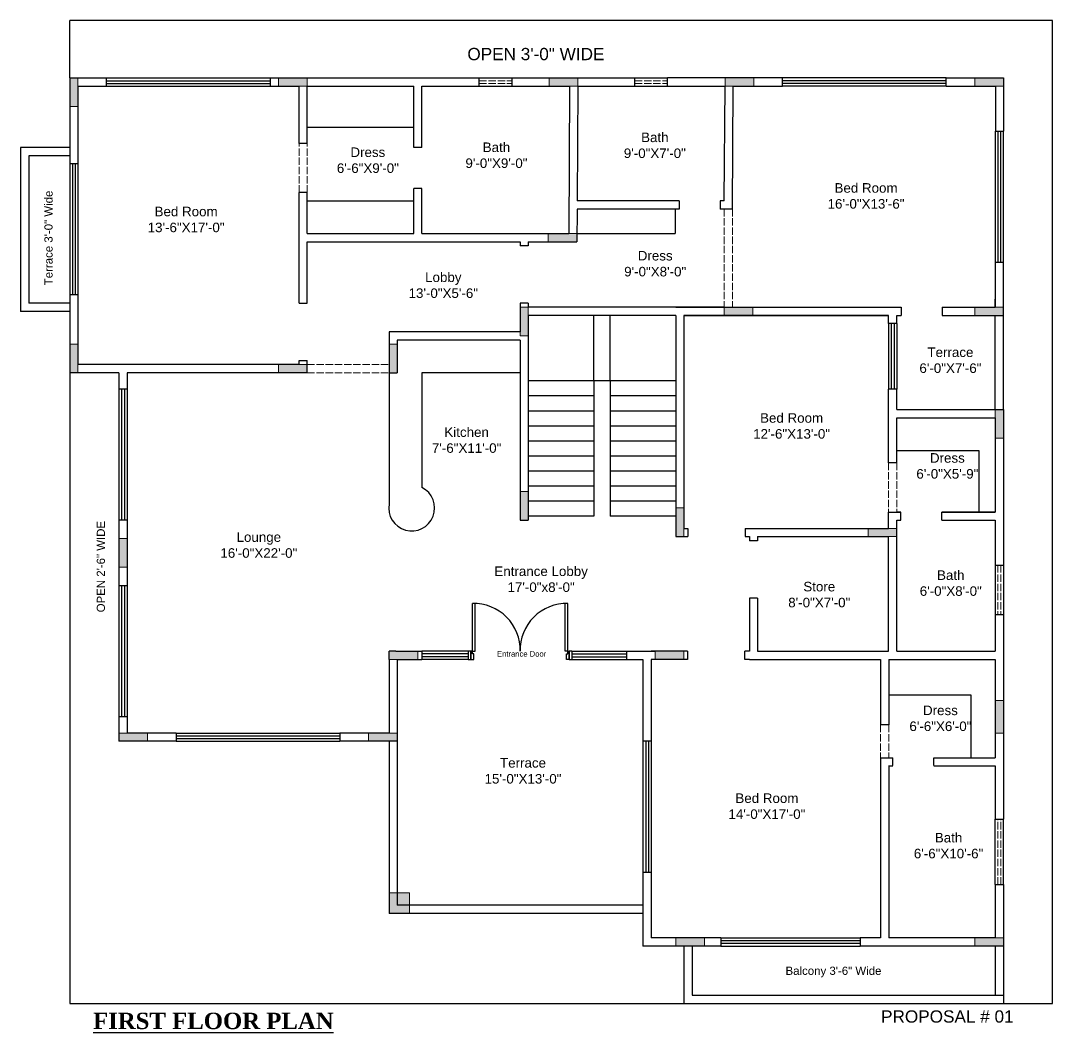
# Model space of a CAD drawing. Header units: inches. Extents: x 127915 to 129493, y -26045 to -25222.
# Drawn here: x 128737 to 129493, y -25983 to -25242 of the extents above; entities that cross this region are included whole.
import ezdxf

# ---------------------------------------------------------------- set-up
doc = ezdxf.new("R2010")
doc.units = ezdxf.units.IN
doc.header["$LTSCALE"] = 0.03
doc.header["$MEASUREMENT"] = 0
doc.linetypes.add('ACAD_ISO02W100', pattern=[15, 12, -3])
doc.layers.add('LSTREEDC', color=3, linetype='Continuous', lineweight=5)
doc.layers.add('PROJ', color=6, linetype='ACAD_ISO02W100', lineweight=13)
for name, color, linetype in [('STEP', 220, 'Continuous'), ('TEXT', 3, 'Continuous'), ('WALL', 254, 'Continuous')]:
    doc.layers.add(name, color=color, linetype=linetype)
doc.styles.get("Standard").update_dxf_attribs({"font": 'arial.ttf'})

msp = doc.modelspace()

# ---------------------------------------------------------------- hatches: boundary and pattern name
at = {"layer": 'LSTREEDC'}
h = msp.add_hatch(color=256, dxfattribs=at)
h.dxf.hatch_style = 1
h.paths.add_polyline_path([(128773.38, -25304.81), (128779.38, -25304.81), (128779.38, -25283.81), (128773.38, -25283.81)])
h = msp.add_hatch(color=256, dxfattribs=at)
h.dxf.hatch_style = 1
h.paths.add_polyline_path([(128926.38, -25283.81), (128926.38, -25289.81), (128947.38, -25289.81), (128947.38, -25283.81)])
h = msp.add_hatch(color=256, dxfattribs=at)
h.dxf.hatch_style = 1
h.paths.add_polyline_path([(129124.6, -25283.81), (129124.6, -25289.81), (129145.6, -25289.81), (129145.6, -25283.81)])
h = msp.add_hatch(color=256, dxfattribs=at)
h.dxf.hatch_style = 1
h.paths.add_polyline_path([(129253.52, -25283.81), (129253.52, -25289.81), (129274.52, -25289.81), (129274.52, -25283.81)])
h = msp.add_hatch(color=256, dxfattribs=at)
h.dxf.hatch_style = 1
h.paths.add_polyline_path([(129436.67, -25283.81), (129436.67, -25289.81), (129457.67, -25289.81), (129457.67, -25283.81)])
h = msp.add_hatch(color=256, dxfattribs=at)
h.dxf.hatch_style = 1
h.paths.add_polyline_path([(129123.95, -25397.81), (129123.95, -25403.81), (129144.95, -25403.81), (129144.95, -25397.81)])
h = msp.add_hatch(color=256, dxfattribs=at)
h.dxf.hatch_style = 1
h.paths.add_polyline_path([(129109.38, -25451.81), (129103.38, -25451.81), (129103.38, -25472.81), (129109.38, -25472.81)])
h = msp.add_hatch(color=256, dxfattribs=at)
h.dxf.hatch_style = 1
h.paths.add_polyline_path([(129273.94, -25457.81), (129273.94, -25451.81), (129252.94, -25451.81), (129252.94, -25457.81)])
h = msp.add_hatch(color=256, dxfattribs=at)
h.dxf.hatch_style = 1
h.paths.add_polyline_path([(129457.53, -25457.81), (129457.53, -25451.81), (129436.53, -25451.81), (129436.53, -25457.81)])
h = msp.add_hatch(color=256, dxfattribs=at)
h.dxf.hatch_style = 1
h.paths.add_polyline_path([(128773.38, -25499.81), (128779.38, -25499.81), (128779.38, -25478.81), (128773.38, -25478.81)])
h = msp.add_hatch(color=256, dxfattribs=at)
h.dxf.hatch_style = 1
h.paths.add_polyline_path([(129013.38, -25478.81), (129007.38, -25478.81), (129007.38, -25499.81), (129013.38, -25499.81)])
h = msp.add_hatch(color=256, dxfattribs=at)
h.dxf.hatch_style = 1
h.paths.add_polyline_path([(128926.38, -25493.81), (128926.38, -25499.81), (128947.38, -25499.81), (128947.38, -25493.81)])
h = msp.add_hatch(color=256, dxfattribs=at)
h.dxf.hatch_style = 1
h.paths.add_polyline_path([(129451.53, -25547.81), (129457.53, -25547.81), (129457.53, -25526.81), (129451.53, -25526.81)])
h = msp.add_hatch(color=256, dxfattribs=at)
h.dxf.hatch_style = 1
h.paths.add_polyline_path([(129109.38, -25586.81), (129103.38, -25586.81), (129103.38, -25607.81), (129109.38, -25607.81)])
h = msp.add_hatch(color=256, dxfattribs=at)
h.dxf.hatch_style = 1
h.paths.add_polyline_path([(129223.38, -25598.81), (129217.38, -25598.81), (129217.38, -25619.81), (129223.38, -25619.81)])
h = msp.add_hatch(color=256, dxfattribs=at)
h.dxf.hatch_style = 1
h.paths.add_polyline_path([(129379.53, -25619.81), (129379.53, -25613.81), (129358.53, -25613.81), (129358.53, -25619.81)])
h = msp.add_hatch(color=256, dxfattribs=at)
h.dxf.hatch_style = 1
h.paths.add_polyline_path([(128815.38, -25621.31), (128809.38, -25621.31), (128809.38, -25642.31), (128815.38, -25642.31)])
h = msp.add_hatch(color=256, dxfattribs=at)
h.dxf.hatch_style = 1
h.paths.add_polyline_path([(129028.38, -25709.81), (129028.38, -25703.81), (129007.38, -25703.81), (129007.38, -25709.81)])
h = msp.add_hatch(color=256, dxfattribs=at)
h.dxf.hatch_style = 1
h.paths.add_polyline_path([(129202.38, -25703.81), (129202.38, -25709.81), (129223.38, -25709.81), (129223.38, -25703.81)])
h = msp.add_hatch(color=256, dxfattribs=at)
h.dxf.hatch_style = 1
h.paths.add_polyline_path([(129457.53, -25739.81), (129451.53, -25739.81), (129451.53, -25763.81), (129457.53, -25763.81)])
h = msp.add_hatch(color=256, dxfattribs=at)
h.dxf.hatch_style = 1
h.paths.add_polyline_path([(128809.38, -25763.81), (128809.38, -25769.81), (128830.38, -25769.81), (128830.38, -25763.81)])
h = msp.add_hatch(color=256, dxfattribs=at)
h.dxf.hatch_style = 1
h.paths.add_polyline_path([(129013.38, -25769.81), (129013.38, -25763.81), (128992.38, -25763.81), (128992.38, -25769.81)])
h = msp.add_hatch(color=256, dxfattribs=at)
h.dxf.hatch_style = 1
h.paths.add_polyline_path([(129007.38, -25895.91), (129022.38, -25895.91), (129022.38, -25880.91), (129007.38, -25880.91)])
h = msp.add_hatch(color=256, dxfattribs=at)
h.dxf.hatch_style = 1
h.paths.add_polyline_path([(129217.38, -25913.81), (129217.38, -25919.81), (129238.38, -25919.81), (129238.38, -25913.81)])
h = msp.add_hatch(color=256, dxfattribs=at)
h.dxf.hatch_style = 1
h.paths.add_polyline_path([(129436.53, -25913.81), (129436.53, -25919.81), (129457.53, -25919.81), (129457.53, -25913.81)])

# ---------------------------------------------------------------- linework, layer by layer
for points in [[(128773.38, -25304.81), (128779.38, -25304.81), (128779.38, -25283.81), (128773.38, -25283.81)], [(128926.38, -25283.81), (128926.38, -25289.81), (128947.38, -25289.81), (128947.38, -25283.81)], [(129124.6, -25283.81), (129124.6, -25289.81), (129145.6, -25289.81), (129145.6, -25283.81)], [(129253.52, -25283.81), (129253.52, -25289.81), (129274.52, -25289.81), (129274.52, -25283.81)], [(129436.67, -25283.81), (129436.67, -25289.81), (129457.67, -25289.81), (129457.67, -25283.81)], [(129123.95, -25397.81), (129123.95, -25403.81), (129144.95, -25403.81), (129144.95, -25397.81)], [(129109.38, -25451.81), (129103.38, -25451.81), (129103.38, -25472.81), (129109.38, -25472.81)], [(129273.94, -25457.81), (129273.94, -25451.81), (129252.94, -25451.81), (129252.94, -25457.81)], [(129457.53, -25457.81), (129457.53, -25451.81), (129436.53, -25451.81), (129436.53, -25457.81)], [(128773.38, -25499.81), (128779.38, -25499.81), (128779.38, -25478.81), (128773.38, -25478.81)], [(129013.38, -25478.81), (129007.38, -25478.81), (129007.38, -25499.81), (129013.38, -25499.81)], [(128926.38, -25493.81), (128926.38, -25499.81), (128947.38, -25499.81), (128947.38, -25493.81)], [(129451.53, -25547.81), (129457.53, -25547.81), (129457.53, -25526.81), (129451.53, -25526.81)], [(129109.38, -25586.81), (129103.38, -25586.81), (129103.38, -25607.81), (129109.38, -25607.81)], [(129223.38, -25598.81), (129217.38, -25598.81), (129217.38, -25619.81), (129223.38, -25619.81)], [(129379.53, -25619.81), (129379.53, -25613.81), (129358.53, -25613.81), (129358.53, -25619.81)], [(128815.38, -25621.31), (128809.38, -25621.31), (128809.38, -25642.31), (128815.38, -25642.31)], [(129028.38, -25709.81), (129028.38, -25703.81), (129007.38, -25703.81), (129007.38, -25709.81)], [(129202.38, -25703.81), (129202.38, -25709.81), (129223.38, -25709.81), (129223.38, -25703.81)], [(129457.53, -25739.81), (129451.53, -25739.81), (129451.53, -25763.81), (129457.53, -25763.81)], [(128809.38, -25763.81), (128809.38, -25769.81), (128830.38, -25769.81), (128830.38, -25763.81)], [(129013.38, -25769.81), (129013.38, -25763.81), (128992.38, -25763.81), (128992.38, -25769.81)], [(129007.38, -25895.91), (129022.38, -25895.91), (129022.38, -25880.91), (129007.38, -25880.91)], [(129217.38, -25913.81), (129217.38, -25919.81), (129238.38, -25919.81), (129238.38, -25913.81)], [(129436.53, -25913.81), (129436.53, -25919.81), (129457.53, -25919.81), (129457.53, -25913.81)]]:
    msp.add_lwpolyline(points, close=True, dxfattribs=at)
at = {"layer": 'PROJ', "ltscale": 15}
for p, q in [((129073.43, -25285.81), (129097.43, -25285.81)), ((129073.43, -25287.81), (129097.43, -25287.81)), ((129187.45, -25285.81), (129211.45, -25285.81)), ((129187.45, -25287.81), (129211.45, -25287.81)), ((128941.38, -25367.81), (128941.38, -25331.81)), ((128947.38, -25367.81), (128947.38, -25331.81)), ((129252.97, -25379.82), (129252.97, -25451.81)), ((129258.97, -25379.82), (129258.97, -25451.81)), ((128947.38, -25493.81), (129007.38, -25493.81)), ((128947.38, -25499.81), (129007.38, -25499.81)), ((129217.38, -25505.81), (129217.38, -25619.81)), ((129373.38, -25565.81), (129373.38, -25601.81)), ((129379.38, -25565.81), (129379.38, -25601.81)), ((129453.53, -25640.81), (129453.53, -25676.81)), ((129455.53, -25640.81), (129455.53, -25676.81)), ((129457.53, -25703.81), (129457.53, -25919.81)), ((129367.53, -25757.81), (129367.53, -25781.81)), ((129373.53, -25757.81), (129373.53, -25781.81)), ((129453.53, -25874.81), (129453.53, -25826.81)), ((129455.53, -25874.81), (129455.53, -25826.81)), ((129193.38, -25877.81), (129193.38, -25919.81)), ((129217.38, -25919.81), (129193.38, -25919.81)), ((129451.53, -25919.81), (129457.53, -25919.81))]:
    msp.add_line(p, q, dxfattribs=at)
at = {"layer": 'STEP', "ltscale": 15}
for p, q in [((128800.38, -25283.81), (128920.38, -25283.81)), ((128800.38, -25285.81), (128920.38, -25285.81)), ((128800.38, -25287.81), (128920.38, -25287.81)), ((129073.43, -25283.81), (129097.43, -25283.81)), ((129187.45, -25283.81), (129211.45, -25283.81)), ((129415.6, -25283.81), (129295.6, -25283.81)), ((129415.6, -25285.81), (129295.6, -25285.81)), ((129415.6, -25287.81), (129295.6, -25287.81)), ((128800.38, -25289.81), (128920.38, -25289.81)), ((129073.43, -25289.81), (129097.43, -25289.81)), ((129187.45, -25289.81), (129211.45, -25289.81)), ((129415.6, -25289.81), (129295.6, -25289.81)), ((128947.38, -25319.81), (129025.38, -25319.81)), ((129451.67, -25418.81), (129451.67, -25322.81)), ((129453.67, -25418.81), (129453.67, -25322.81)), ((129455.67, -25418.81), (129455.67, -25322.81)), ((129457.67, -25418.81), (129457.67, -25322.81)), ((128737.38, -25334.81), (128737.38, -25454.81)), ((128773.38, -25334.81), (128737.38, -25334.81)), ((128743.38, -25340.81), (128743.38, -25448.81)), ((128773.38, -25340.81), (128743.38, -25340.81)), ((128773.38, -25346.81), (128773.38, -25442.81)), ((128775.38, -25346.81), (128775.38, -25442.81)), ((128777.38, -25346.81), (128777.38, -25442.81)), ((128779.38, -25346.81), (128779.38, -25442.81)), ((128947.38, -25373.81), (129025.38, -25373.81)), ((129216.94, -25379.82), (129216.94, -25397.81)), ((129144.95, -25397.81), (129216.94, -25397.81)), ((128773.38, -25448.81), (128743.38, -25448.81)), ((128773.38, -25454.81), (128737.38, -25454.81)), ((129157.38, -25505.81), (129157.38, -25457.81)), ((129169.38, -25505.81), (129169.38, -25457.81)), ((129451.53, -25526.81), (129451.53, -25457.81)), ((129457.53, -25526.81), (129457.53, -25457.81)), ((129373.38, -25463.81), (129373.38, -25511.81)), ((129375.38, -25463.81), (129375.38, -25511.81)), ((129377.38, -25463.81), (129377.38, -25511.81)), ((129379.38, -25463.81), (129379.38, -25511.81)), ((129007.38, -25499.81), (129007.38, -25595.81)), ((129103.38, -25499.81), (129031.38, -25499.81)), ((129031.38, -25499.81), (129031.38, -25583.81)), ((129157.38, -25505.81), (129109.38, -25505.81)), ((129157.38, -25505.81), (129157.38, -25604.81)), ((129169.38, -25505.81), (129157.38, -25505.81)), ((129217.38, -25505.81), (129169.38, -25505.81)), ((129169.38, -25505.81), (129169.38, -25604.81)), ((128809.38, -25511.81), (128809.38, -25607.81)), ((128811.38, -25511.81), (128811.38, -25607.81)), ((128813.38, -25511.81), (128813.38, -25607.81)), ((128815.38, -25511.81), (128815.38, -25607.81)), ((129157.38, -25516.81), (129109.38, -25516.81)), ((129217.38, -25516.81), (129169.38, -25516.81)), ((129157.38, -25527.81), (129109.38, -25527.81)), ((129217.38, -25527.81), (129169.38, -25527.81)), ((129157.38, -25538.81), (129109.38, -25538.81)), ((129217.38, -25538.81), (129169.38, -25538.81)), ((129157.38, -25549.81), (129109.38, -25549.81)), ((129217.38, -25549.81), (129169.38, -25549.81)), ((129379.38, -25556.81), (129439.53, -25556.81)), ((129439.53, -25556.81), (129439.53, -25601.81)), ((129157.38, -25560.81), (129109.38, -25560.81)), ((129217.38, -25560.81), (129169.38, -25560.81)), ((129157.38, -25571.81), (129109.38, -25571.81)), ((129217.38, -25571.81), (129169.38, -25571.81)), ((129157.38, -25582.81), (129109.38, -25582.81)), ((129217.38, -25582.81), (129169.38, -25582.81)), ((129157.38, -25593.81), (129109.38, -25593.81)), ((129217.38, -25593.81), (129169.38, -25593.81)), ((129157.38, -25604.81), (129109.38, -25604.81)), ((129217.38, -25604.81), (129169.38, -25604.81)), ((129451.53, -25640.81), (129451.53, -25676.81)), ((129457.53, -25640.81), (129457.53, -25676.81)), ((128809.38, -25655.81), (128809.38, -25751.81)), ((128811.38, -25655.81), (128811.38, -25751.81)), ((128813.38, -25655.81), (128813.38, -25751.81)), ((128815.38, -25655.81), (128815.38, -25751.81)), ((129068.38, -25703.81), (129068.38, -25668.81)), ((129070.38, -25703.81), (129070.38, -25668.81)), ((129136.38, -25703.81), (129136.38, -25668.81)), ((129138.38, -25703.81), (129138.38, -25668.81)), ((129065.38, -25703.81), (129031.38, -25703.81)), ((129067.38, -25709.81), (129067.38, -25703.81)), ((129068.38, -25703.81), (129067.38, -25703.81)), ((129068.38, -25705.81), (129068.38, -25703.81)), ((129068.38, -25703.81), (129070.38, -25703.81)), ((129138.38, -25703.81), (129136.38, -25703.81)), ((129138.38, -25705.81), (129138.38, -25703.81)), ((129138.38, -25703.81), (129139.38, -25703.81)), ((129139.38, -25709.81), (129139.38, -25703.81)), ((129141.38, -25703.81), (129181.38, -25703.81)), ((129065.38, -25705.81), (129031.38, -25705.81)), ((129065.38, -25707.81), (129031.38, -25707.81)), ((129065.38, -25709.81), (129031.38, -25709.81)), ((129067.38, -25709.81), (129069.38, -25709.81)), ((129069.38, -25705.81), (129068.38, -25705.81)), ((129069.38, -25709.81), (129069.38, -25705.81)), ((129137.38, -25709.81), (129137.38, -25705.81)), ((129137.38, -25705.81), (129138.38, -25705.81)), ((129139.38, -25709.81), (129137.38, -25709.81)), ((129141.38, -25705.81), (129181.38, -25705.81)), ((129141.38, -25707.81), (129181.38, -25707.81)), ((129141.38, -25709.81), (129181.38, -25709.81)), ((129373.53, -25735.81), (129433.53, -25735.81)), ((129433.53, -25735.81), (129433.53, -25781.81)), ((128851.38, -25763.81), (128971.38, -25763.81)), ((128851.38, -25765.81), (128971.38, -25765.81)), ((128851.38, -25767.81), (128971.38, -25767.81)), ((128851.38, -25769.81), (128971.38, -25769.81)), ((129007.38, -25769.81), (129007.38, -25895.91)), ((129013.38, -25769.81), (129013.38, -25889.91)), ((129193.38, -25769.81), (129193.38, -25865.81)), ((129195.38, -25769.81), (129195.38, -25865.81)), ((129197.38, -25769.81), (129197.38, -25865.81)), ((129199.38, -25769.81), (129199.38, -25865.81)), ((129451.53, -25874.81), (129451.53, -25826.81)), ((129457.53, -25874.81), (129457.53, -25826.81)), ((129193.38, -25889.91), (129013.38, -25889.91)), ((129193.38, -25895.91), (129007.38, -25895.91)), ((129250.46, -25913.81), (129352.46, -25913.81)), ((129301.46, -25913.81), (129352.46, -25913.81)), ((129223.46, -25919.81), (129223.46, -25961.81)), ((129229.46, -25919.81), (129229.46, -25955.81)), ((129250.46, -25915.81), (129352.46, -25915.81)), ((129250.46, -25917.81), (129352.46, -25917.81)), ((129250.46, -25919.81), (129352.46, -25919.81)), ((129301.46, -25915.81), (129352.46, -25915.81)), ((129301.46, -25917.81), (129352.46, -25917.81)), ((129301.46, -25919.81), (129352.46, -25919.81)), ((129451.53, -25919.81), (129451.53, -25955.81)), ((129457.53, -25919.81), (129457.53, -25961.81)), ((129229.46, -25955.81), (129457.53, -25955.81))]:
    msp.add_line(p, q, dxfattribs=at)
for centre, radius, start, end in [((129023.93, -25598.9), 16.83, 169.42624, 63.70386), ((129069.38, -25702.81), 34.01, 358.31532, 91.68468), ((129137.38, -25702.81), 34.01, 88.31532, 181.68468)]:
    msp.add_arc(centre, radius, start, end, dxfattribs=at)
at = {"layer": 'WALL'}
for p, q in [((129493.38, -25241.81), (128773.38, -25241.81)), ((129493.38, -25241.81), (128773.38, -25241.81)), ((128773.38, -25283.81), (128773.38, -25241.81)), ((129493.38, -25961.81), (129493.38, -25241.81)), ((128773.38, -25283.81), (128773.38, -25346.81)), ((128773.38, -25283.81), (128800.38, -25283.81)), ((128800.38, -25289.81), (128800.38, -25283.81)), ((128920.38, -25283.81), (129073.43, -25283.81)), ((128920.38, -25289.81), (128920.38, -25283.81)), ((129073.43, -25289.81), (129073.43, -25283.81)), ((129097.43, -25283.81), (129187.45, -25283.81)), ((129097.43, -25289.81), (129097.43, -25283.81)), ((129187.45, -25289.81), (129187.45, -25283.81)), ((129295.6, -25283.81), (129211.45, -25283.81)), ((129211.45, -25289.81), (129211.45, -25283.81)), ((129295.6, -25289.81), (129295.6, -25283.81)), ((129415.6, -25283.81), (129457.67, -25283.81)), ((129415.6, -25289.81), (129415.6, -25283.81)), ((129457.67, -25283.81), (129457.67, -25322.81)), ((128779.38, -25289.81), (128779.38, -25346.81)), ((128779.38, -25289.81), (128800.38, -25289.81)), ((128920.38, -25289.81), (128941.38, -25289.81)), ((128941.38, -25331.81), (128941.38, -25289.81)), ((128947.38, -25289.81), (129025.38, -25289.81)), ((128947.38, -25331.81), (128947.38, -25289.81)), ((129025.38, -25334.81), (129025.38, -25289.81)), ((129031.38, -25289.81), (129073.43, -25289.81)), ((129031.38, -25334.81), (129031.38, -25289.81)), ((129097.43, -25289.81), (129139.57, -25289.81)), ((129139.57, -25289.81), (129139.01, -25397.81)), ((129145.6, -25289.81), (129145.12, -25373.82)), ((129145.6, -25289.81), (129187.45, -25289.81)), ((129211.45, -25289.81), (129253.52, -25289.81)), ((129252.97, -25373.82), (129253.52, -25289.81)), ((129258.97, -25379.82), (129259.52, -25289.81)), ((129259.52, -25289.81), (129295.6, -25289.81)), ((129415.6, -25289.81), (129451.67, -25289.81)), ((129451.67, -25289.81), (129451.67, -25322.81)), ((129451.67, -25322.81), (129457.67, -25322.81)), ((128947.38, -25331.81), (128941.38, -25331.81)), ((129031.38, -25334.81), (129025.38, -25334.81)), ((129031.38, -25334.81), (129025.38, -25334.81)), ((129031.38, -25334.81), (129025.38, -25334.81)), ((128779.38, -25346.81), (128773.38, -25346.81)), ((128941.38, -25448.81), (128941.38, -25367.81)), ((128947.38, -25367.81), (128941.38, -25367.81)), ((128947.38, -25397.81), (128947.38, -25367.81)), ((129025.38, -25397.81), (129025.38, -25364.81)), ((129031.38, -25364.81), (129025.38, -25364.81)), ((129031.38, -25364.81), (129025.38, -25364.81)), ((129031.38, -25364.81), (129025.38, -25364.81)), ((129031.38, -25397.81), (129031.38, -25364.81)), ((129219.94, -25373.82), (129145.12, -25373.82)), ((129219.94, -25373.82), (129219.94, -25379.82)), ((129252.94, -25373.82), (129249.94, -25373.82)), ((129249.94, -25373.82), (129249.94, -25379.82)), ((129139.11, -25379.82), (129139.05, -25379.82)), ((129145.08, -25379.82), (129144.95, -25403.81)), ((129219.94, -25379.82), (129145.08, -25379.82)), ((129258.94, -25379.82), (129249.94, -25379.82)), ((128947.38, -25397.81), (129025.38, -25397.81)), ((129031.38, -25397.81), (129139.01, -25397.81)), ((128947.38, -25448.81), (128947.38, -25403.81)), ((128947.38, -25403.81), (129103.38, -25403.81)), ((129103.38, -25403.81), (129103.38, -25406.81)), ((129109.38, -25406.81), (129103.38, -25406.81)), ((129109.38, -25403.81), (129109.38, -25406.81)), ((129109.38, -25403.81), (129144.95, -25403.81)), ((129451.53, -25418.81), (129451.53, -25451.81)), ((129451.67, -25418.81), (129457.53, -25418.81)), ((129457.53, -25457.81), (129457.53, -25418.81)), ((128773.38, -25442.81), (128773.38, -25499.81)), ((128779.38, -25442.81), (128773.38, -25442.81)), ((128779.38, -25442.81), (128779.38, -25493.81)), ((129451.53, -25451.81), (129451.53, -25445.81)), ((129457.53, -25457.81), (129457.53, -25445.81)), ((128941.38, -25448.81), (128947.38, -25448.81)), ((128941.38, -25448.81), (128947.38, -25448.81)), ((128941.38, -25448.81), (128947.38, -25448.81)), ((128941.38, -25448.81), (128947.38, -25448.81)), ((129103.38, -25448.81), (129103.38, -25469.81)), ((129109.38, -25448.81), (129103.38, -25448.81)), ((129109.38, -25448.81), (129109.38, -25451.81)), ((129217.38, -25451.81), (129109.38, -25451.81)), ((129217.38, -25451.81), (129382.53, -25451.81)), ((129252.94, -25451.81), (129217.38, -25451.81)), ((129355.61, -25451.81), (129382.53, -25451.81)), ((129382.53, -25451.81), (129382.53, -25457.81)), ((129412.53, -25451.81), (129451.53, -25451.81)), ((129412.53, -25451.81), (129451.53, -25451.81)), ((129412.53, -25451.81), (129451.53, -25451.81)), ((129412.53, -25451.81), (129412.53, -25457.81)), ((129217.38, -25457.81), (129109.38, -25457.81)), ((129109.38, -25457.81), (129109.38, -25607.81)), ((129217.38, -25457.81), (129217.38, -25619.81)), ((129373.38, -25457.81), (129223.38, -25457.81)), ((129223.38, -25457.81), (129223.38, -25613.81)), ((129223.38, -25457.81), (129373.38, -25457.81)), ((129319.02, -25457.81), (129235.75, -25457.81)), ((129290.11, -25457.81), (129373.38, -25457.81)), ((129373.38, -25463.81), (129373.38, -25457.81)), ((129379.38, -25457.81), (129382.53, -25457.81)), ((129379.38, -25463.81), (129379.38, -25457.81)), ((129412.53, -25457.81), (129457.53, -25457.81)), ((129379.38, -25463.81), (129373.38, -25463.81)), ((129007.38, -25469.81), (129007.38, -25499.81)), ((129103.38, -25469.81), (129007.38, -25469.81)), ((129013.38, -25475.81), (129013.38, -25499.81)), ((129103.38, -25475.81), (129013.38, -25475.81)), ((129103.38, -25475.81), (129103.38, -25607.81)), ((129217.38, -25481.81), (129217.38, -25619.81)), ((128941.38, -25493.81), (128941.38, -25490.81)), ((128941.38, -25490.81), (128947.38, -25490.81)), ((128941.38, -25490.81), (128947.38, -25490.81)), ((128941.38, -25490.81), (128947.38, -25490.81)), ((128941.38, -25490.81), (128947.38, -25490.81)), ((128947.38, -25499.81), (128947.38, -25490.81)), ((128809.38, -25499.81), (128773.38, -25499.81)), ((128779.38, -25499.81), (128773.38, -25499.81)), ((128773.38, -25499.81), (128773.38, -25961.81)), ((128941.38, -25493.81), (128779.38, -25493.81)), ((128809.38, -25499.81), (128809.38, -25511.81)), ((128947.38, -25499.81), (128815.38, -25499.81)), ((128815.38, -25499.81), (128815.38, -25511.81)), ((128947.38, -25499.81), (128815.38, -25499.81)), ((129007.38, -25499.81), (129013.38, -25499.81)), ((128815.38, -25511.81), (128809.38, -25511.81)), ((129373.38, -25565.81), (129373.38, -25511.81)), ((129379.38, -25511.81), (129373.38, -25511.81)), ((129379.38, -25526.81), (129379.38, -25511.81)), ((129379.38, -25526.81), (129457.53, -25526.81)), ((129457.53, -25526.81), (129457.53, -25640.81)), ((129379.38, -25565.81), (129379.38, -25532.81)), ((129379.38, -25532.81), (129451.53, -25532.81)), ((129451.53, -25532.81), (129451.53, -25601.81)), ((129379.38, -25565.81), (129373.38, -25565.81)), ((129373.38, -25613.81), (129373.38, -25601.81)), ((129373.38, -25601.81), (129382.38, -25601.81)), ((129382.38, -25601.81), (129379.38, -25601.81)), ((129382.38, -25607.81), (129382.38, -25601.81)), ((129451.53, -25601.81), (129412.38, -25601.81)), ((129412.38, -25601.81), (129451.53, -25601.81)), ((129412.38, -25607.81), (129412.38, -25601.81)), ((128809.38, -25607.81), (128809.38, -25655.81)), ((128815.38, -25607.81), (128809.38, -25607.81)), ((128815.38, -25607.81), (128815.38, -25655.81)), ((129103.38, -25607.81), (129109.38, -25607.81)), ((129379.38, -25607.81), (129382.38, -25607.81)), ((129379.38, -25703.81), (129379.38, -25607.81)), ((129412.38, -25607.81), (129451.53, -25607.81)), ((129451.53, -25607.81), (129451.53, -25640.81)), ((129217.38, -25619.81), (129226.38, -25619.81)), ((129223.38, -25613.81), (129226.38, -25613.81)), ((129226.38, -25613.81), (129226.38, -25619.81)), ((129268.38, -25613.81), (129373.38, -25613.81)), ((129268.38, -25613.81), (129268.38, -25619.81)), ((129268.38, -25619.81), (129271.38, -25619.81)), ((129271.38, -25619.81), (129271.38, -25622.81)), ((129277.38, -25619.81), (129373.38, -25619.81)), ((129277.38, -25619.81), (129277.38, -25622.81)), ((129373.38, -25703.81), (129373.38, -25619.81)), ((129277.38, -25622.81), (129271.38, -25622.81)), ((129451.53, -25640.81), (129457.53, -25640.81)), ((128815.38, -25655.81), (128809.38, -25655.81)), ((129271.38, -25664.81), (129271.38, -25703.81)), ((129277.38, -25664.81), (129271.38, -25664.81)), ((129277.38, -25664.81), (129277.38, -25703.81)), ((129451.53, -25676.81), (129451.53, -25703.81)), ((129451.53, -25676.81), (129457.53, -25676.81)), ((129457.53, -25676.81), (129457.53, -25703.81)), ((129012.38, -25703.81), (129007.38, -25703.81)), ((129007.38, -25709.81), (129007.38, -25703.81)), ((129012.38, -25703.81), (129031.38, -25703.81)), ((129031.38, -25703.81), (129031.38, -25709.81)), ((129065.38, -25703.81), (129065.38, -25709.81)), ((129067.38, -25703.81), (129065.38, -25703.81)), ((129067.38, -25703.81), (129067.38, -25709.81)), ((129139.38, -25703.81), (129139.38, -25709.81)), ((129141.38, -25703.81), (129139.38, -25703.81)), ((129141.38, -25703.81), (129141.38, -25709.81)), ((129181.38, -25703.81), (129181.38, -25709.81)), ((129181.38, -25703.81), (129202.38, -25703.81)), ((129225.97, -25703.81), (129199.38, -25703.81)), ((129225.97, -25703.81), (129225.97, -25709.81)), ((129271.38, -25703.81), (129267.97, -25703.81)), ((129267.97, -25709.81), (129267.97, -25703.81)), ((129277.38, -25703.81), (129373.38, -25703.81)), ((129379.38, -25703.81), (129451.53, -25703.81)), ((129457.53, -25703.81), (129457.53, -25826.81)), ((129007.38, -25709.81), (129007.38, -25763.81)), ((129013.38, -25709.81), (129031.38, -25709.81)), ((129013.38, -25709.81), (129013.38, -25769.81)), ((129065.38, -25709.81), (129067.38, -25709.81)), ((129139.38, -25709.81), (129141.38, -25709.81)), ((129181.38, -25709.81), (129193.38, -25709.81)), ((129193.38, -25709.81), (129193.38, -25769.81)), ((129199.38, -25709.81), (129199.38, -25769.81)), ((129225.97, -25709.81), (129199.38, -25709.81)), ((129271.38, -25709.81), (129267.97, -25709.81)), ((129271.38, -25709.81), (129271.38, -25709.81)), ((129271.38, -25709.81), (129367.53, -25709.81)), ((129367.53, -25709.81), (129367.53, -25757.81)), ((129373.53, -25709.81), (129373.53, -25757.81)), ((129373.53, -25709.81), (129451.53, -25709.81)), ((129451.53, -25709.81), (129451.53, -25781.81)), ((128809.38, -25751.81), (128809.38, -25769.81)), ((128815.38, -25751.81), (128809.38, -25751.81)), ((128815.38, -25751.81), (128815.38, -25763.81)), ((128851.38, -25763.81), (128815.38, -25763.81)), ((128851.38, -25763.81), (128815.38, -25763.81)), ((128851.38, -25763.81), (128851.38, -25769.81)), ((129007.38, -25763.81), (128971.38, -25763.81)), ((128971.38, -25763.81), (128971.38, -25769.81)), ((129373.53, -25757.81), (129367.53, -25757.81)), ((128851.38, -25769.81), (128809.38, -25769.81)), ((128851.38, -25769.81), (128809.38, -25769.81)), ((128851.38, -25769.81), (128815.38, -25769.81)), ((129013.38, -25769.81), (128971.38, -25769.81)), ((129199.38, -25769.81), (129193.38, -25769.81)), ((129367.53, -25781.81), (129367.53, -25913.81)), ((129367.53, -25781.81), (129376.53, -25781.81)), ((129376.53, -25787.65), (129376.53, -25781.81)), ((129406.53, -25781.81), (129451.53, -25781.81)), ((129406.53, -25787.65), (129406.53, -25781.81)), ((129373.53, -25787.65), (129373.53, -25913.81)), ((129373.53, -25787.81), (129376.53, -25787.81)), ((129406.53, -25787.81), (129451.53, -25787.81)), ((129451.53, -25787.81), (129451.53, -25826.81)), ((129451.53, -25826.81), (129457.53, -25826.81)), ((129193.38, -25865.81), (129193.38, -25919.81)), ((129199.38, -25865.81), (129193.38, -25865.81)), ((129199.38, -25865.81), (129199.38, -25913.81)), ((129451.53, -25874.81), (129451.53, -25913.81)), ((129451.53, -25874.81), (129457.53, -25874.81)), ((129457.53, -25874.81), (129457.53, -25919.81)), ((129250.46, -25913.81), (129199.38, -25913.81)), ((129250.46, -25913.81), (129217.38, -25913.81)), ((129250.46, -25913.81), (129250.46, -25919.81)), ((129367.53, -25913.81), (129352.46, -25913.81)), ((129352.46, -25913.81), (129352.46, -25919.81)), ((129445.53, -25913.81), (129373.46, -25913.81)), ((129451.53, -25913.81), (129373.53, -25913.81)), ((129250.46, -25919.81), (129193.38, -25919.81)), ((129250.46, -25919.81), (129217.38, -25919.81)), ((129457.53, -25919.81), (129352.46, -25919.81)), ((129451.53, -25919.81), (129373.46, -25919.81)), ((128773.38, -25961.81), (129493.38, -25961.81))]:
    msp.add_line(p, q, dxfattribs=at)

# ---------------------------------------------------------------- texts
for s, insert, char_height, width, attachment_point in [('OPEN 3\'-0" WIDE', (129114.95, -25261.78), 9, 140.2581, 2), ('Bath\\P9\'-0"X7\'-0"', (129202.09, -25323.8), 7, 45.0782, 2), ('Bath\\P9\'-0"X9\'-0"', (129086.04, -25331.08), 7, 45.0782, 2), ('Dress\\P6\'-6"X9\'-0"', (128991.81, -25334.71), 7, 75.0782, 2), ('Bed Room\\P16\'-0"X13\'-6"', (129356.86, -25360.88), 7, 55.9554, 2), ('Bed Room\\P13\'-6"X17\'-0"', (128858.63, -25378.15), 7, 89.3295, 2), ('Dress\\P9\'-0"X8\'-0"', (129202.36, -25410.52), 7, 75.0782, 2), ('Lobby\\P13\'-0"X5\'-6"', (129047.09, -25426.31), 7, 43.9554, 2), ('Terrace\\P6\'-0"X7\'-6"', (129418.69, -25500.02), 7, 45.0782, 8), ('Bed Room\\P12\'-6"X13\'-0"', (129302.31, -25529.4), 7, 55.9554, 2), ('Kitchen\\P7\'-6"X11\'-0"', (129064.18, -25539.79), 7, 55.9554, 2), ('Dress\\P6\'-0"X5\'-9"', (129416.44, -25577.46), 7, 45.0782, 8), ('Lounge\\P16\'-0"X22\'-0"', (128911.92, -25616.68), 7, 55.9554, 2), ('Entrance Lobby\\P17\'-0"x8\'-0"', (129118.77, -25641.71), 7, 133.2726, 2), ('Bath\\P6\'-0"X8\'-0"', (129418.94, -25663.33), 7, 45.0782, 8), ('Store\\P8\'-0"X7\'-0"', (129322.58, -25652.97), 7, 67.9554, 2), ('Entrance Door', (129104.49, -25703.76), 4, 36.1464, 2), ('Dress\\P6\'-6"X6\'-0"', (129411.36, -25743.62), 7, 39.0782, 2), ('Terrace\\P15\'-0"X13\'-0"', (129105.5, -25782.1), 7, 80.454, 2), ('Bed Room\\P14\'-0"X17\'-0"', (129284.22, -25807.98), 7, 80.454, 2), ('Bath\\P6\'-6"X10\'-6"', (129417.32, -25836.88), 7, 39.0782, 2), ('Balcony 3\'-6" Wide ', (129333, -25934.92), 6, 84.4588, 2), ('PROPOSAL # 01', (129416.42, -25966.92), 9, 94.9215, 2)]:
    msp.add_mtext(s, dxfattribs=dict(insert=insert, char_height=char_height, width=width, attachment_point=attachment_point))
at = {"char_height": 6, "attachment_point": 2, "rotation": 90}
for s, insert, width in [('Terrace 3\'-0" Wide', (128754.79, -25401.02), 84.4588), ('OPEN 2\'-6" WIDE', (128793.15, -25641.82), 140.2581)]:
    msp.add_mtext(s, dxfattribs=dict(at, insert=insert, width=width))
at = {"layer": 'TEXT', "insert": (128878.59, -25968.64), "char_height": 12, "attachment_point": 2}
msp.add_mtext_dynamic_manual_height_columns('{\\fTimes New Roman|b1|i0|c0|p18;\\LFIRST FLOOR PLAN}', width=198.9784, gutter_width=1, heights=[0], dxfattribs=at)

doc.saveas('drawing.dxf')
